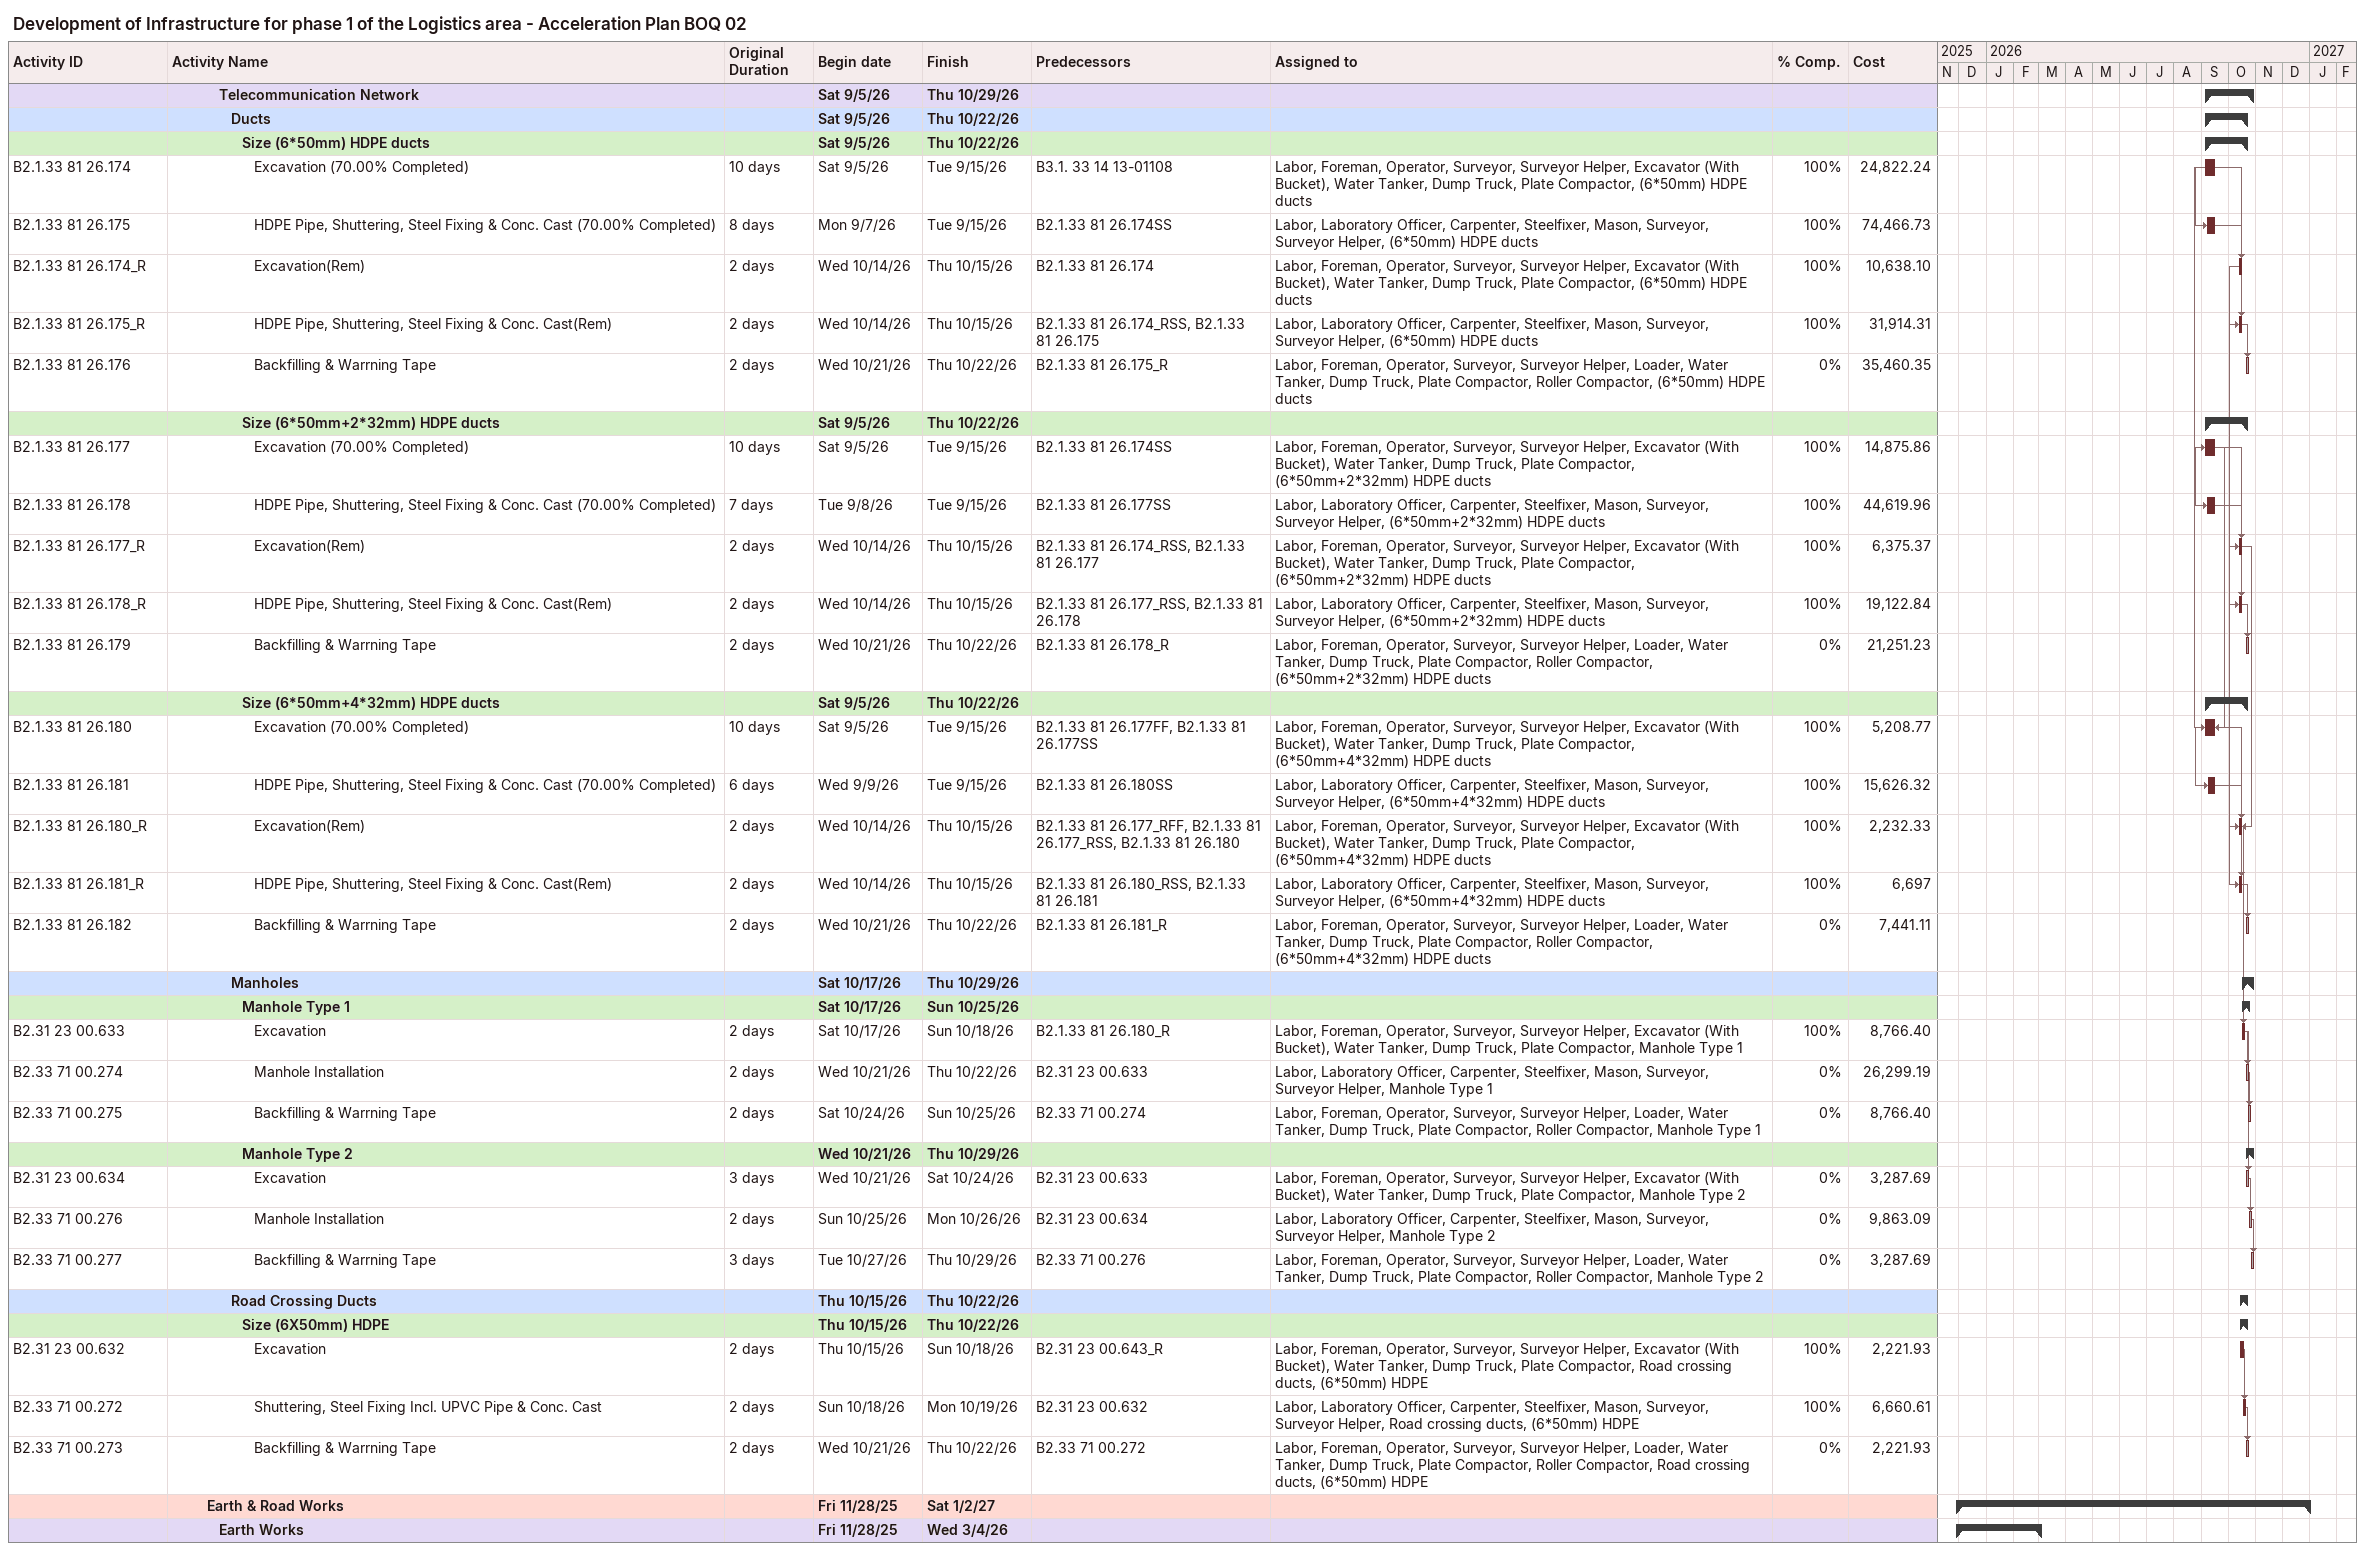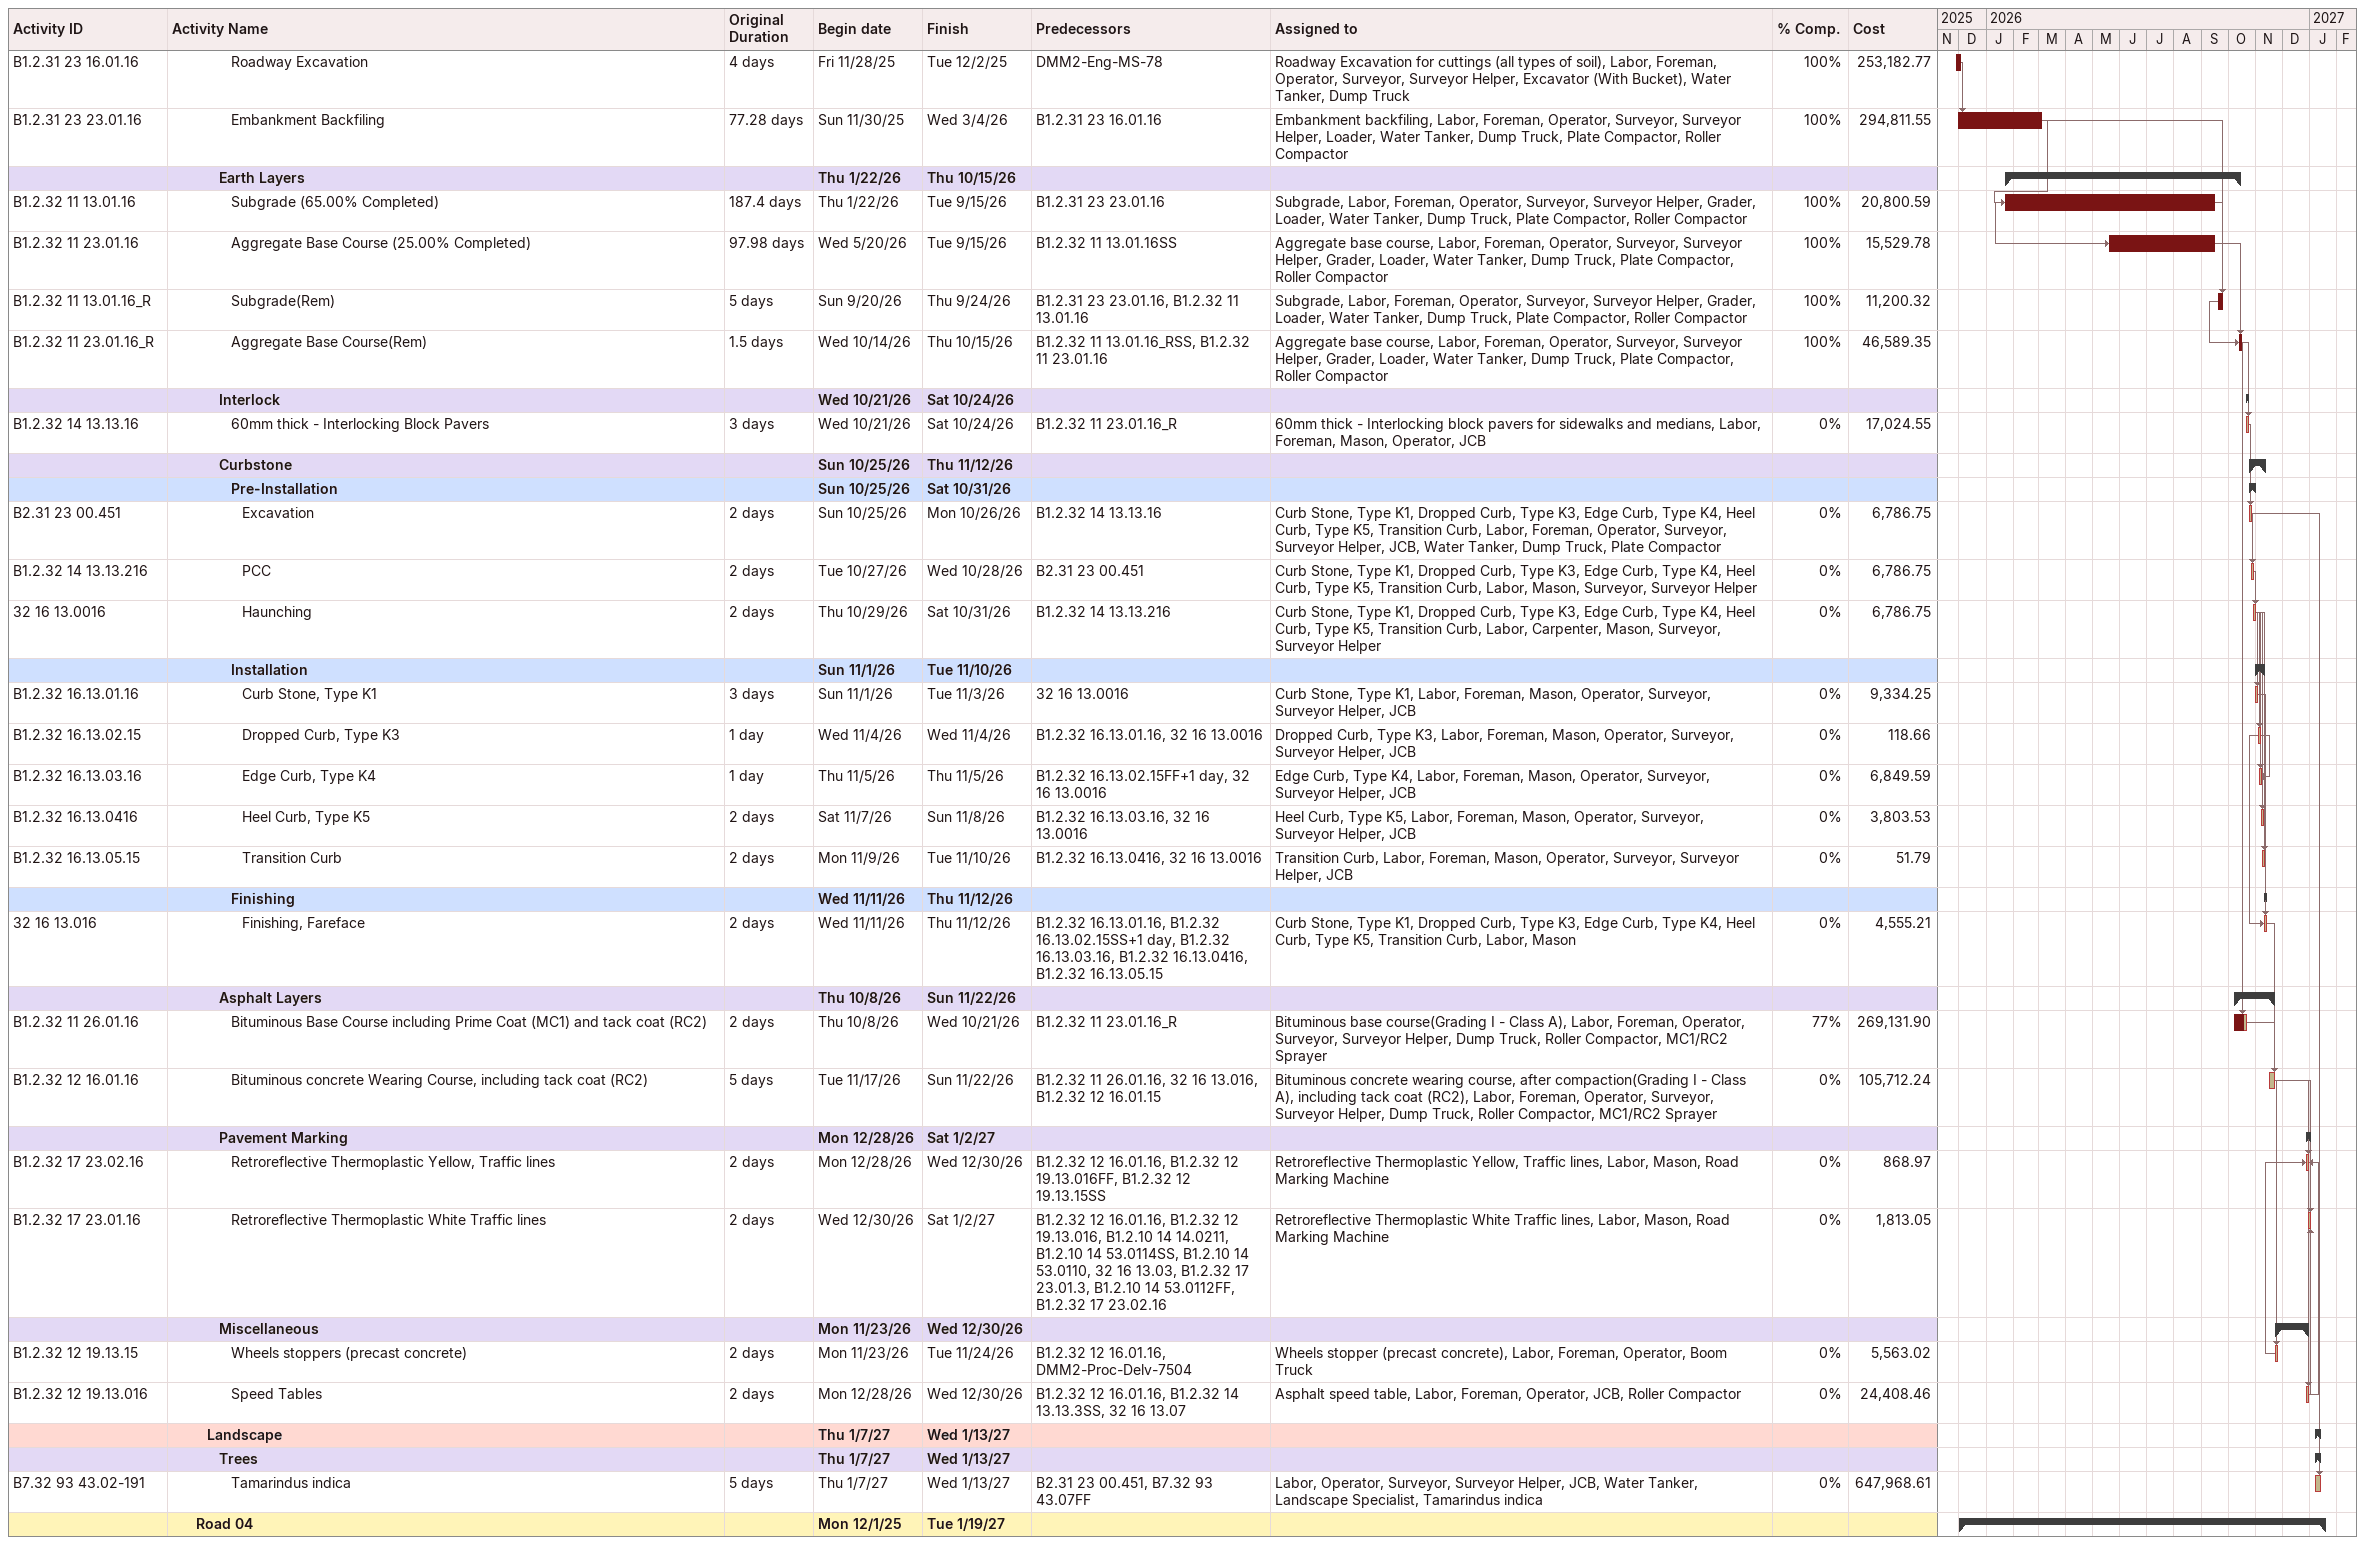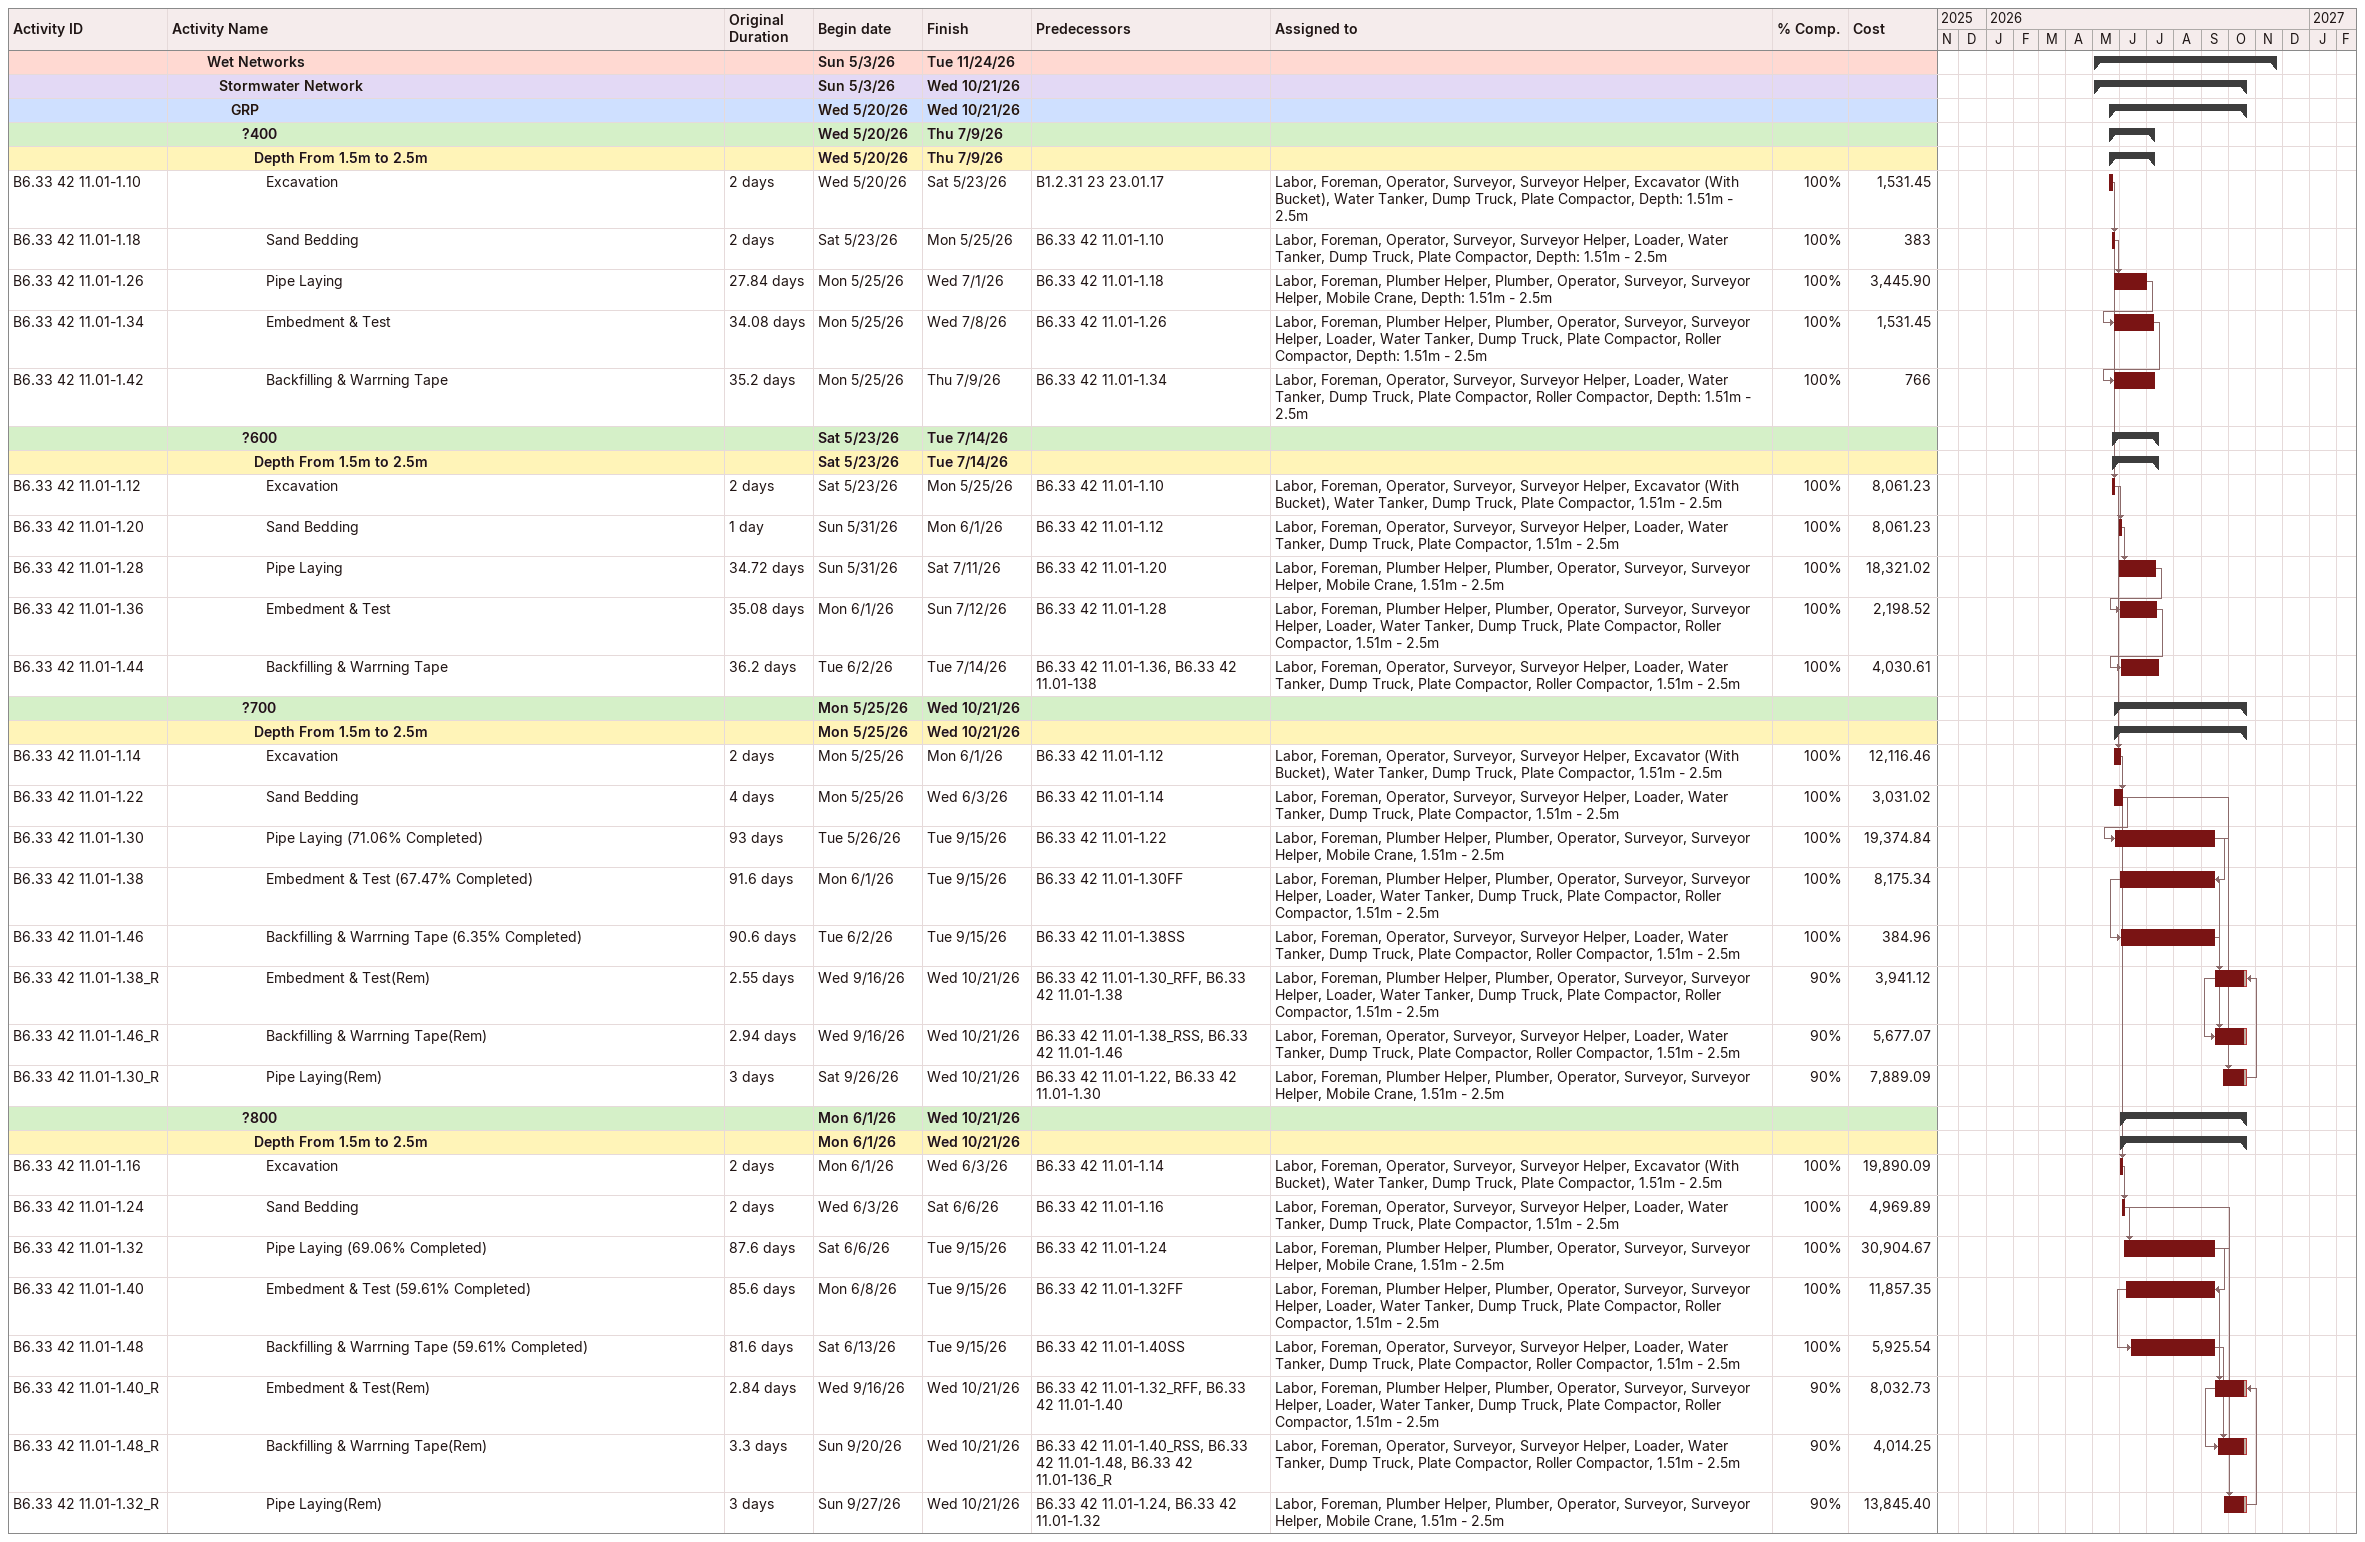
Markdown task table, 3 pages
Development of Infrastructure for phase 1 of the Logistics area - Acceleration Plan BOQ 02

| ID | Level | Task | Original duration | Start | Finish | Predecessors | Resources | % complete | Cost |
|---|---|---|---|---|---|---|---|---|---|
|  | 5 | **Telecommunication Network** |  | 2026-09-05 | 2026-10-29 |  |  |  |  |
|  | 6 | **Ducts** |  | 2026-09-05 | 2026-10-22 |  |  |  |  |
|  | 7 | **Size (6*50mm) HDPE ducts** |  | 2026-09-05 | 2026-10-22 |  |  |  |  |
| B2.1.33 81 26.174 | 8 | Excavation (70.00% Completed) | 10d | 2026-09-05 | 2026-09-15 | B3.1. 33 14 13-01108 | Labor, Foreman, Operator, Surveyor, Surveyor Helper, Excavator (With Bucket), Water Tanker, Dump Truck, Plate Compactor, (6*50mm) HDPE ducts | 100 | 24822.24 |
| B2.1.33 81 26.175 | 8 | HDPE Pipe, Shuttering, Steel Fixing & Conc. Cast (70.00% Completed) | 8d | 2026-09-07 | 2026-09-15 | B2.1.33 81 26.174SS | Labor, Laboratory Officer, Carpenter, Steelfixer, Mason, Surveyor, Surveyor Helper, (6*50mm) HDPE ducts | 100 | 74466.73 |
| B2.1.33 81 26.174_R | 8 | Excavation(Rem) | 2d | 2026-10-14 | 2026-10-15 | B2.1.33 81 26.174 | Labor, Foreman, Operator, Surveyor, Surveyor Helper, Excavator (With Bucket), Water Tanker, Dump Truck, Plate Compactor, (6*50mm) HDPE ducts | 100 | 10638.10 |
| B2.1.33 81 26.175_R | 8 | HDPE Pipe, Shuttering, Steel Fixing & Conc. Cast(Rem) | 2d | 2026-10-14 | 2026-10-15 | B2.1.33 81 26.174_RSS, B2.1.33 81 26.175 | Labor, Laboratory Officer, Carpenter, Steelfixer, Mason, Surveyor, Surveyor Helper, (6*50mm) HDPE ducts | 100 | 31914.31 |
| B2.1.33 81 26.176 | 8 | Backfilling & Warrning Tape | 2d | 2026-10-21 | 2026-10-22 | B2.1.33 81 26.175_R | Labor, Foreman, Operator, Surveyor, Surveyor Helper, Loader, Water Tanker, Dump Truck, Plate Compactor, Roller Compactor, (6*50mm) HDPE ducts | 0 | 35460.35 |
|  | 7 | **Size (6*50mm+2*32mm) HDPE ducts** |  | 2026-09-05 | 2026-10-22 |  |  |  |  |
| B2.1.33 81 26.177 | 8 | Excavation (70.00% Completed) | 10d | 2026-09-05 | 2026-09-15 | B2.1.33 81 26.174SS | Labor, Foreman, Operator, Surveyor, Surveyor Helper, Excavator (With Bucket), Water Tanker, Dump Truck, Plate Compactor, (6*50mm+2*32mm) HDPE ducts | 100 | 14875.86 |
| B2.1.33 81 26.178 | 8 | HDPE Pipe, Shuttering, Steel Fixing & Conc. Cast (70.00% Completed) | 7d | 2026-09-08 | 2026-09-15 | B2.1.33 81 26.177SS | Labor, Laboratory Officer, Carpenter, Steelfixer, Mason, Surveyor, Surveyor Helper, (6*50mm+2*32mm) HDPE ducts | 100 | 44619.96 |
| B2.1.33 81 26.177_R | 8 | Excavation(Rem) | 2d | 2026-10-14 | 2026-10-15 | B2.1.33 81 26.174_RSS, B2.1.33 81 26.177 | Labor, Foreman, Operator, Surveyor, Surveyor Helper, Excavator (With Bucket), Water Tanker, Dump Truck, Plate Compactor, (6*50mm+2*32mm) HDPE ducts | 100 | 6375.37 |
| B2.1.33 81 26.178_R | 8 | HDPE Pipe, Shuttering, Steel Fixing & Conc. Cast(Rem) | 2d | 2026-10-14 | 2026-10-15 | B2.1.33 81 26.177_RSS, B2.1.33 81 26.178 | Labor, Laboratory Officer, Carpenter, Steelfixer, Mason, Surveyor, Surveyor Helper, (6*50mm+2*32mm) HDPE ducts | 100 | 19122.84 |
| B2.1.33 81 26.179 | 8 | Backfilling & Warrning Tape | 2d | 2026-10-21 | 2026-10-22 | B2.1.33 81 26.178_R | Labor, Foreman, Operator, Surveyor, Surveyor Helper, Loader, Water Tanker, Dump Truck, Plate Compactor, Roller Compactor, (6*50mm+2*32mm) HDPE ducts | 0 | 21251.23 |
|  | 7 | **Size (6*50mm+4*32mm) HDPE ducts** |  | 2026-09-05 | 2026-10-22 |  |  |  |  |
| B2.1.33 81 26.180 | 8 | Excavation (70.00% Completed) | 10d | 2026-09-05 | 2026-09-15 | B2.1.33 81 26.177FF, B2.1.33 81 26.177SS | Labor, Foreman, Operator, Surveyor, Surveyor Helper, Excavator (With Bucket), Water Tanker, Dump Truck, Plate Compactor, (6*50mm+4*32mm) HDPE ducts | 100 | 5208.77 |
| B2.1.33 81 26.181 | 8 | HDPE Pipe, Shuttering, Steel Fixing & Conc. Cast (70.00% Completed) | 6d | 2026-09-09 | 2026-09-15 | B2.1.33 81 26.180SS | Labor, Laboratory Officer, Carpenter, Steelfixer, Mason, Surveyor, Surveyor Helper, (6*50mm+4*32mm) HDPE ducts | 100 | 15626.32 |
| B2.1.33 81 26.180_R | 8 | Excavation(Rem) | 2d | 2026-10-14 | 2026-10-15 | B2.1.33 81 26.177_RFF, B2.1.33 81 26.177_RSS, B2.1.33 81 26.180 | Labor, Foreman, Operator, Surveyor, Surveyor Helper, Excavator (With Bucket), Water Tanker, Dump Truck, Plate Compactor, (6*50mm+4*32mm) HDPE ducts | 100 | 2232.33 |
| B2.1.33 81 26.181_R | 8 | HDPE Pipe, Shuttering, Steel Fixing & Conc. Cast(Rem) | 2d | 2026-10-14 | 2026-10-15 | B2.1.33 81 26.180_RSS, B2.1.33 81 26.181 | Labor, Laboratory Officer, Carpenter, Steelfixer, Mason, Surveyor, Surveyor Helper, (6*50mm+4*32mm) HDPE ducts | 100 | 6697 |
| B2.1.33 81 26.182 | 8 | Backfilling & Warrning Tape | 2d | 2026-10-21 | 2026-10-22 | B2.1.33 81 26.181_R | Labor, Foreman, Operator, Surveyor, Surveyor Helper, Loader, Water Tanker, Dump Truck, Plate Compactor, Roller Compactor, (6*50mm+4*32mm) HDPE ducts | 0 | 7441.11 |
|  | 6 | **Manholes** |  | 2026-10-17 | 2026-10-29 |  |  |  |  |
|  | 7 | **Manhole Type 1** |  | 2026-10-17 | 2026-10-25 |  |  |  |  |
| B2.31 23 00.633 | 8 | Excavation | 2d | 2026-10-17 | 2026-10-18 | B2.1.33 81 26.180_R | Labor, Foreman, Operator, Surveyor, Surveyor Helper, Excavator (With Bucket), Water Tanker, Dump Truck, Plate Compactor, Manhole Type 1 | 100 | 8766.40 |
| B2.33 71 00.274 | 8 | Manhole Installation | 2d | 2026-10-21 | 2026-10-22 | B2.31 23 00.633 | Labor, Laboratory Officer, Carpenter, Steelfixer, Mason, Surveyor, Surveyor Helper, Manhole Type 1 | 0 | 26299.19 |
| B2.33 71 00.275 | 8 | Backfilling & Warrning Tape | 2d | 2026-10-24 | 2026-10-25 | B2.33 71 00.274 | Labor, Foreman, Operator, Surveyor, Surveyor Helper, Loader, Water Tanker, Dump Truck, Plate Compactor, Roller Compactor, Manhole Type 1 | 0 | 8766.40 |
|  | 7 | **Manhole Type 2** |  | 2026-10-21 | 2026-10-29 |  |  |  |  |
| B2.31 23 00.634 | 8 | Excavation | 3d | 2026-10-21 | 2026-10-24 | B2.31 23 00.633 | Labor, Foreman, Operator, Surveyor, Surveyor Helper, Excavator (With Bucket), Water Tanker, Dump Truck, Plate Compactor, Manhole Type 2 | 0 | 3287.69 |
| B2.33 71 00.276 | 8 | Manhole Installation | 2d | 2026-10-25 | 2026-10-26 | B2.31 23 00.634 | Labor, Laboratory Officer, Carpenter, Steelfixer, Mason, Surveyor, Surveyor Helper, Manhole Type 2 | 0 | 9863.09 |
| B2.33 71 00.277 | 8 | Backfilling & Warrning Tape | 3d | 2026-10-27 | 2026-10-29 | B2.33 71 00.276 | Labor, Foreman, Operator, Surveyor, Surveyor Helper, Loader, Water Tanker, Dump Truck, Plate Compactor, Roller Compactor, Manhole Type 2 | 0 | 3287.69 |
|  | 6 | **Road Crossing Ducts** |  | 2026-10-15 | 2026-10-22 |  |  |  |  |
|  | 7 | **Size (6X50mm) HDPE** |  | 2026-10-15 | 2026-10-22 |  |  |  |  |
| B2.31 23 00.632 | 8 | Excavation | 2d | 2026-10-15 | 2026-10-18 | B2.31 23 00.643_R | Labor, Foreman, Operator, Surveyor, Surveyor Helper, Excavator (With Bucket), Water Tanker, Dump Truck, Plate Compactor, Road crossing ducts, (6*50mm) HDPE | 100 | 2221.93 |
| B2.33 71 00.272 | 8 | Shuttering, Steel Fixing Incl. UPVC Pipe & Conc. Cast | 2d | 2026-10-18 | 2026-10-19 | B2.31 23 00.632 | Labor, Laboratory Officer, Carpenter, Steelfixer, Mason, Surveyor, Surveyor Helper, Road crossing ducts, (6*50mm) HDPE | 100 | 6660.61 |
| B2.33 71 00.273 | 8 | Backfilling & Warrning Tape | 2d | 2026-10-21 | 2026-10-22 | B2.33 71 00.272 | Labor, Foreman, Operator, Surveyor, Surveyor Helper, Loader, Water Tanker, Dump Truck, Plate Compactor, Roller Compactor, Road crossing ducts, (6*50mm) HDPE | 0 | 2221.93 |
|  | 4 | **Earth & Road Works** |  | 2025-11-28 | 2027-01-02 |  |  |  |  |
|  | 5 | **Earth Works** |  | 2025-11-28 | 2026-03-04 |  |  |  |  |
| B1.2.31 23 16.01.16 | 6 | Roadway Excavation | 4d | 2025-11-28 | 2025-12-02 | DMM2-Eng-MS-78 | Roadway Excavation for cuttings (all types of soil), Labor, Foreman, Operator, Surveyor, Surveyor Helper, Excavator (With Bucket), Water Tanker, Dump Truck | 100 | 253182.77 |
| B1.2.31 23 23.01.16 | 6 | Embankment Backfiling | 77.28d | 2025-11-30 | 2026-03-04 | B1.2.31 23 16.01.16 | Embankment backfiling, Labor, Foreman, Operator, Surveyor, Surveyor Helper, Loader, Water Tanker, Dump Truck, Plate Compactor, Roller Compactor | 100 | 294811.55 |
|  | 5 | **Earth Layers** |  | 2026-01-22 | 2026-10-15 |  |  |  |  |
| B1.2.32 11 13.01.16 | 6 | Subgrade (65.00% Completed) | 187.4d | 2026-01-22 | 2026-09-15 | B1.2.31 23 23.01.16 | Subgrade, Labor, Foreman, Operator, Surveyor, Surveyor Helper, Grader, Loader, Water Tanker, Dump Truck, Plate Compactor, Roller Compactor | 100 | 20800.59 |
| B1.2.32 11 23.01.16 | 6 | Aggregate Base Course (25.00% Completed) | 97.98d | 2026-05-20 | 2026-09-15 | B1.2.32 11 13.01.16SS | Aggregate base course, Labor, Foreman, Operator, Surveyor, Surveyor Helper, Grader, Loader, Water Tanker, Dump Truck, Plate Compactor, Roller Compactor | 100 | 15529.78 |
| B1.2.32 11 13.01.16_R | 6 | Subgrade(Rem) | 5d | 2026-09-20 | 2026-09-24 | B1.2.31 23 23.01.16, B1.2.32 11 13.01.16 | Subgrade, Labor, Foreman, Operator, Surveyor, Surveyor Helper, Grader, Loader, Water Tanker, Dump Truck, Plate Compactor, Roller Compactor | 100 | 11200.32 |
| B1.2.32 11 23.01.16_R | 6 | Aggregate Base Course(Rem) | 1.5d | 2026-10-14 | 2026-10-15 | B1.2.32 11 13.01.16_RSS, B1.2.32 11 23.01.16 | Aggregate base course, Labor, Foreman, Operator, Surveyor, Surveyor Helper, Grader, Loader, Water Tanker, Dump Truck, Plate Compactor, Roller Compactor | 100 | 46589.35 |
|  | 5 | **Interlock** |  | 2026-10-21 | 2026-10-24 |  |  |  |  |
| B1.2.32 14 13.13.16 | 6 | 60mm thick - Interlocking Block Pavers | 3d | 2026-10-21 | 2026-10-24 | B1.2.32 11 23.01.16_R | 60mm thick - Interlocking block pavers for sidewalks and medians, Labor, Foreman, Mason, Operator, JCB | 0 | 17024.55 |
|  | 5 | **Curbstone** |  | 2026-10-25 | 2026-11-12 |  |  |  |  |
|  | 6 | **Pre-Installation** |  | 2026-10-25 | 2026-10-31 |  |  |  |  |
| B2.31 23 00.451 | 7 | Excavation | 2d | 2026-10-25 | 2026-10-26 | B1.2.32 14 13.13.16 | Curb Stone, Type K1, Dropped Curb, Type K3, Edge Curb, Type K4, Heel Curb, Type K5, Transition Curb, Labor, Foreman, Operator, Surveyor, Surveyor Helper, JCB, Water Tanker, Dump Truck, Plate Compactor | 0 | 6786.75 |
| B1.2.32 14 13.13.216 | 7 | PCC | 2d | 2026-10-27 | 2026-10-28 | B2.31 23 00.451 | Curb Stone, Type K1, Dropped Curb, Type K3, Edge Curb, Type K4, Heel Curb, Type K5, Transition Curb, Labor, Mason, Surveyor, Surveyor Helper | 0 | 6786.75 |
| 32 16 13.0016 | 7 | Haunching | 2d | 2026-10-29 | 2026-10-31 | B1.2.32 14 13.13.216 | Curb Stone, Type K1, Dropped Curb, Type K3, Edge Curb, Type K4, Heel Curb, Type K5, Transition Curb, Labor, Carpenter, Mason, Surveyor, Surveyor Helper | 0 | 6786.75 |
|  | 6 | **Installation** |  | 2026-11-01 | 2026-11-10 |  |  |  |  |
| B1.2.32 16.13.01.16 | 7 | Curb Stone, Type K1 | 3d | 2026-11-01 | 2026-11-03 | 32 16 13.0016 | Curb Stone, Type K1, Labor, Foreman, Mason, Operator, Surveyor, Surveyor Helper, JCB | 0 | 9334.25 |
| B1.2.32 16.13.02.15 | 7 | Dropped Curb, Type K3 | 1d | 2026-11-04 | 2026-11-04 | B1.2.32 16.13.01.16, 32 16 13.0016 | Dropped Curb, Type K3, Labor, Foreman, Mason, Operator, Surveyor, Surveyor Helper, JCB | 0 | 118.66 |
| B1.2.32 16.13.03.16 | 7 | Edge Curb, Type K4 | 1d | 2026-11-05 | 2026-11-05 | B1.2.32 16.13.02.15FF+1d, 32 16 13.0016 | Edge Curb, Type K4, Labor, Foreman, Mason, Operator, Surveyor, Surveyor Helper, JCB | 0 | 6849.59 |
| B1.2.32 16.13.0416 | 7 | Heel Curb, Type K5 | 2d | 2026-11-07 | 2026-11-08 | B1.2.32 16.13.03.16, 32 16 13.0016 | Heel Curb, Type K5, Labor, Foreman, Mason, Operator, Surveyor, Surveyor Helper, JCB | 0 | 3803.53 |
| B1.2.32 16.13.05.15 | 7 | Transition Curb | 2d | 2026-11-09 | 2026-11-10 | B1.2.32 16.13.0416, 32 16 13.0016 | Transition Curb, Labor, Foreman, Mason, Operator, Surveyor, Surveyor Helper, JCB | 0 | 51.79 |
|  | 6 | **Finishing** |  | 2026-11-11 | 2026-11-12 |  |  |  |  |
| 32 16 13.016 | 7 | Finishing, Fareface | 2d | 2026-11-11 | 2026-11-12 | B1.2.32 16.13.01.16, B1.2.32 16.13.02.15SS+1d, B1.2.32 16.13.03.16, B1.2.32 16.13.0416, B1.2.32 16.13.05.15 | Curb Stone, Type K1, Dropped Curb, Type K3, Edge Curb, Type K4, Heel Curb, Type K5, Transition Curb, Labor, Mason | 0 | 4555.21 |
|  | 5 | **Asphalt Layers** |  | 2026-10-08 | 2026-11-22 |  |  |  |  |
| B1.2.32 11 26.01.16 | 6 | Bituminous Base Course including Prime Coat (MC1) and tack coat (RC2) | 2d | 2026-10-08 | 2026-10-21 | B1.2.32 11 23.01.16_R | Bituminous base course(Grading I - Class A), Labor, Foreman, Operator, Surveyor, Surveyor Helper, Dump Truck, Roller Compactor, MC1/RC2 Sprayer | 77 | 269131.90 |
| B1.2.32 12 16.01.16 | 6 | Bituminous concrete Wearing Course, including tack coat (RC2) | 5d | 2026-11-17 | 2026-11-22 | B1.2.32 11 26.01.16, 32 16 13.016, B1.2.32 12 16.01.15 | Bituminous concrete wearing course, after compaction(Grading I - Class A), including tack coat (RC2), Labor, Foreman, Operator, Surveyor, Surveyor Helper, Dump Truck, Roller Compactor, MC1/RC2 Sprayer | 0 | 105712.24 |
|  | 5 | **Pavement Marking** |  | 2026-12-28 | 2027-01-02 |  |  |  |  |
| B1.2.32 17 23.02.16 | 6 | Retroreflective Thermoplastic Yellow, Traffic lines | 2d | 2026-12-28 | 2026-12-30 | B1.2.32 12 16.01.16, B1.2.32 12 19.13.016FF, B1.2.32 12 19.13.15SS | Retroreflective Thermoplastic Yellow, Traffic lines, Labor, Mason, Road Marking Machine | 0 | 868.97 |
| B1.2.32 17 23.01.16 | 6 | Retroreflective Thermoplastic White Traffic lines | 2d | 2026-12-30 | 2027-01-02 | B1.2.32 12 16.01.16, B1.2.32 12 19.13.016, B1.2.10 14 14.0211, B1.2.10 14 53.0114SS, B1.2.10 14 53.0110, 32 16 13.03, B1.2.32 17 23.01.3, B1.2.10 14 53.0112FF, B1.2.32 17 23.02.16 | Retroreflective Thermoplastic White Traffic lines, Labor, Mason, Road Marking Machine | 0 | 1813.05 |
|  | 5 | **Miscellaneous** |  | 2026-11-23 | 2026-12-30 |  |  |  |  |
| B1.2.32 12 19.13.15 | 6 | Wheels stoppers (precast concrete) | 2d | 2026-11-23 | 2026-11-24 | B1.2.32 12 16.01.16, DMM2-Proc-Delv-7504 | Wheels stopper (precast concrete), Labor, Foreman, Operator, Boom Truck | 0 | 5563.02 |
| B1.2.32 12 19.13.016 | 6 | Speed Tables | 2d | 2026-12-28 | 2026-12-30 | B1.2.32 12 16.01.16, B1.2.32 14 13.13.3SS, 32 16 13.07 | Asphalt speed table, Labor, Foreman, Operator, JCB, Roller Compactor | 0 | 24408.46 |
|  | 4 | **Landscape** |  | 2027-01-07 | 2027-01-13 |  |  |  |  |
|  | 5 | **Trees** |  | 2027-01-07 | 2027-01-13 |  |  |  |  |
| B7.32 93 43.02-191 | 6 | Tamarindus indica | 5d | 2027-01-07 | 2027-01-13 | B2.31 23 00.451, B7.32 93 43.07FF | Labor, Operator, Surveyor, Surveyor Helper, JCB, Water Tanker, Landscape Specialist, Tamarindus indica | 0 | 647968.61 |
|  | 3 | **Road 04** |  | 2025-12-01 | 2027-01-19 |  |  |  |  |
|  | 4 | **Wet Networks** |  | 2026-05-03 | 2026-11-24 |  |  |  |  |
|  | 5 | **Stormwater Network** |  | 2026-05-03 | 2026-10-21 |  |  |  |  |
|  | 6 | **GRP** |  | 2026-05-20 | 2026-10-21 |  |  |  |  |
|  | 7 | **?400** |  | 2026-05-20 | 2026-07-09 |  |  |  |  |
|  | 8 | **Depth From 1.5m to 2.5m** |  | 2026-05-20 | 2026-07-09 |  |  |  |  |
| B6.33 42 11.01-1.10 | 9 | Excavation | 2d | 2026-05-20 | 2026-05-23 | B1.2.31 23 23.01.17 | Labor, Foreman, Operator, Surveyor, Surveyor Helper, Excavator (With Bucket), Water Tanker, Dump Truck, Plate Compactor, Depth: 1.51m - 2.5m | 100 | 1531.45 |
| B6.33 42 11.01-1.18 | 9 | Sand Bedding | 2d | 2026-05-23 | 2026-05-25 | B6.33 42 11.01-1.10 | Labor, Foreman, Operator, Surveyor, Surveyor Helper, Loader, Water Tanker, Dump Truck, Plate Compactor, Depth: 1.51m - 2.5m | 100 | 383 |
| B6.33 42 11.01-1.26 | 9 | Pipe Laying | 27.84d | 2026-05-25 | 2026-07-01 | B6.33 42 11.01-1.18 | Labor, Foreman, Plumber Helper, Plumber, Operator, Surveyor, Surveyor Helper, Mobile Crane, Depth: 1.51m - 2.5m | 100 | 3445.90 |
| B6.33 42 11.01-1.34 | 9 | Embedment & Test | 34.08d | 2026-05-25 | 2026-07-08 | B6.33 42 11.01-1.26 | Labor, Foreman, Plumber Helper, Plumber, Operator, Surveyor, Surveyor Helper, Loader, Water Tanker, Dump Truck, Plate Compactor, Roller Compactor, Depth: 1.51m - 2.5m | 100 | 1531.45 |
| B6.33 42 11.01-1.42 | 9 | Backfilling & Warrning Tape | 35.2d | 2026-05-25 | 2026-07-09 | B6.33 42 11.01-1.34 | Labor, Foreman, Operator, Surveyor, Surveyor Helper, Loader, Water Tanker, Dump Truck, Plate Compactor, Roller Compactor, Depth: 1.51m - 2.5m | 100 | 766 |
|  | 7 | **?600** |  | 2026-05-23 | 2026-07-14 |  |  |  |  |
|  | 8 | **Depth From 1.5m to 2.5m** |  | 2026-05-23 | 2026-07-14 |  |  |  |  |
| B6.33 42 11.01-1.12 | 9 | Excavation | 2d | 2026-05-23 | 2026-05-25 | B6.33 42 11.01-1.10 | Labor, Foreman, Operator, Surveyor, Surveyor Helper, Excavator (With Bucket), Water Tanker, Dump Truck, Plate Compactor, 1.51m - 2.5m | 100 | 8061.23 |
| B6.33 42 11.01-1.20 | 9 | Sand Bedding | 1d | 2026-05-31 | 2026-06-01 | B6.33 42 11.01-1.12 | Labor, Foreman, Operator, Surveyor, Surveyor Helper, Loader, Water Tanker, Dump Truck, Plate Compactor, 1.51m - 2.5m | 100 | 8061.23 |
| B6.33 42 11.01-1.28 | 9 | Pipe Laying | 34.72d | 2026-05-31 | 2026-07-11 | B6.33 42 11.01-1.20 | Labor, Foreman, Plumber Helper, Plumber, Operator, Surveyor, Surveyor Helper, Mobile Crane, 1.51m - 2.5m | 100 | 18321.02 |
| B6.33 42 11.01-1.36 | 9 | Embedment & Test | 35.08d | 2026-06-01 | 2026-07-12 | B6.33 42 11.01-1.28 | Labor, Foreman, Plumber Helper, Plumber, Operator, Surveyor, Surveyor Helper, Loader, Water Tanker, Dump Truck, Plate Compactor, Roller Compactor, 1.51m - 2.5m | 100 | 2198.52 |
| B6.33 42 11.01-1.44 | 9 | Backfilling & Warrning Tape | 36.2d | 2026-06-02 | 2026-07-14 | B6.33 42 11.01-1.36, B6.33 42 11.01-138 | Labor, Foreman, Operator, Surveyor, Surveyor Helper, Loader, Water Tanker, Dump Truck, Plate Compactor, Roller Compactor, 1.51m - 2.5m | 100 | 4030.61 |
|  | 7 | **?700** |  | 2026-05-25 | 2026-10-21 |  |  |  |  |
|  | 8 | **Depth From 1.5m to 2.5m** |  | 2026-05-25 | 2026-10-21 |  |  |  |  |
| B6.33 42 11.01-1.14 | 9 | Excavation | 2d | 2026-05-25 | 2026-06-01 | B6.33 42 11.01-1.12 | Labor, Foreman, Operator, Surveyor, Surveyor Helper, Excavator (With Bucket), Water Tanker, Dump Truck, Plate Compactor, 1.51m - 2.5m | 100 | 12116.46 |
| B6.33 42 11.01-1.22 | 9 | Sand Bedding | 4d | 2026-05-25 | 2026-06-03 | B6.33 42 11.01-1.14 | Labor, Foreman, Operator, Surveyor, Surveyor Helper, Loader, Water Tanker, Dump Truck, Plate Compactor, 1.51m - 2.5m | 100 | 3031.02 |
| B6.33 42 11.01-1.30 | 9 | Pipe Laying (71.06% Completed) | 93d | 2026-05-26 | 2026-09-15 | B6.33 42 11.01-1.22 | Labor, Foreman, Plumber Helper, Plumber, Operator, Surveyor, Surveyor Helper, Mobile Crane, 1.51m - 2.5m | 100 | 19374.84 |
| B6.33 42 11.01-1.38 | 9 | Embedment & Test (67.47% Completed) | 91.6d | 2026-06-01 | 2026-09-15 | B6.33 42 11.01-1.30FF | Labor, Foreman, Plumber Helper, Plumber, Operator, Surveyor, Surveyor Helper, Loader, Water Tanker, Dump Truck, Plate Compactor, Roller Compactor, 1.51m - 2.5m | 100 | 8175.34 |
| B6.33 42 11.01-1.46 | 9 | Backfilling & Warrning Tape (6.35% Completed) | 90.6d | 2026-06-02 | 2026-09-15 | B6.33 42 11.01-1.38SS | Labor, Foreman, Operator, Surveyor, Surveyor Helper, Loader, Water Tanker, Dump Truck, Plate Compactor, Roller Compactor, 1.51m - 2.5m | 100 | 384.96 |
| B6.33 42 11.01-1.38_R | 9 | Embedment & Test(Rem) | 2.55d | 2026-09-16 | 2026-10-21 | B6.33 42 11.01-1.30_RFF, B6.33 42 11.01-1.38 | Labor, Foreman, Plumber Helper, Plumber, Operator, Surveyor, Surveyor Helper, Loader, Water Tanker, Dump Truck, Plate Compactor, Roller Compactor, 1.51m - 2.5m | 90 | 3941.12 |
| B6.33 42 11.01-1.46_R | 9 | Backfilling & Warrning Tape(Rem) | 2.94d | 2026-09-16 | 2026-10-21 | B6.33 42 11.01-1.38_RSS, B6.33 42 11.01-1.46 | Labor, Foreman, Operator, Surveyor, Surveyor Helper, Loader, Water Tanker, Dump Truck, Plate Compactor, Roller Compactor, 1.51m - 2.5m | 90 | 5677.07 |
| B6.33 42 11.01-1.30_R | 9 | Pipe Laying(Rem) | 3d | 2026-09-26 | 2026-10-21 | B6.33 42 11.01-1.22, B6.33 42 11.01-1.30 | Labor, Foreman, Plumber Helper, Plumber, Operator, Surveyor, Surveyor Helper, Mobile Crane, 1.51m - 2.5m | 90 | 7889.09 |
|  | 7 | **?800** |  | 2026-06-01 | 2026-10-21 |  |  |  |  |
|  | 8 | **Depth From 1.5m to 2.5m** |  | 2026-06-01 | 2026-10-21 |  |  |  |  |
| B6.33 42 11.01-1.16 | 9 | Excavation | 2d | 2026-06-01 | 2026-06-03 | B6.33 42 11.01-1.14 | Labor, Foreman, Operator, Surveyor, Surveyor Helper, Excavator (With Bucket), Water Tanker, Dump Truck, Plate Compactor, 1.51m - 2.5m | 100 | 19890.09 |
| B6.33 42 11.01-1.24 | 9 | Sand Bedding | 2d | 2026-06-03 | 2026-06-06 | B6.33 42 11.01-1.16 | Labor, Foreman, Operator, Surveyor, Surveyor Helper, Loader, Water Tanker, Dump Truck, Plate Compactor, 1.51m - 2.5m | 100 | 4969.89 |
| B6.33 42 11.01-1.32 | 9 | Pipe Laying (69.06% Completed) | 87.6d | 2026-06-06 | 2026-09-15 | B6.33 42 11.01-1.24 | Labor, Foreman, Plumber Helper, Plumber, Operator, Surveyor, Surveyor Helper, Mobile Crane, 1.51m - 2.5m | 100 | 30904.67 |
| B6.33 42 11.01-1.40 | 9 | Embedment & Test (59.61% Completed) | 85.6d | 2026-06-08 | 2026-09-15 | B6.33 42 11.01-1.32FF | Labor, Foreman, Plumber Helper, Plumber, Operator, Surveyor, Surveyor Helper, Loader, Water Tanker, Dump Truck, Plate Compactor, Roller Compactor, 1.51m - 2.5m | 100 | 11857.35 |
| B6.33 42 11.01-1.48 | 9 | Backfilling & Warrning Tape (59.61% Completed) | 81.6d | 2026-06-13 | 2026-09-15 | B6.33 42 11.01-1.40SS | Labor, Foreman, Operator, Surveyor, Surveyor Helper, Loader, Water Tanker, Dump Truck, Plate Compactor, Roller Compactor, 1.51m - 2.5m | 100 | 5925.54 |
| B6.33 42 11.01-1.40_R | 9 | Embedment & Test(Rem) | 2.84d | 2026-09-16 | 2026-10-21 | B6.33 42 11.01-1.32_RFF, B6.33 42 11.01-1.40 | Labor, Foreman, Plumber Helper, Plumber, Operator, Surveyor, Surveyor Helper, Loader, Water Tanker, Dump Truck, Plate Compactor, Roller Compactor, 1.51m - 2.5m | 90 | 8032.73 |
| B6.33 42 11.01-1.48_R | 9 | Backfilling & Warrning Tape(Rem) | 3.3d | 2026-09-20 | 2026-10-21 | B6.33 42 11.01-1.40_RSS, B6.33 42 11.01-1.48, B6.33 42 11.01-136_R | Labor, Foreman, Operator, Surveyor, Surveyor Helper, Loader, Water Tanker, Dump Truck, Plate Compactor, Roller Compactor, 1.51m - 2.5m | 90 | 4014.25 |
| B6.33 42 11.01-1.32_R | 9 | Pipe Laying(Rem) | 3d | 2026-09-27 | 2026-10-21 | B6.33 42 11.01-1.24, B6.33 42 11.01-1.32 | Labor, Foreman, Plumber Helper, Plumber, Operator, Surveyor, Surveyor Helper, Mobile Crane, 1.51m - 2.5m | 90 | 13845.40 |
